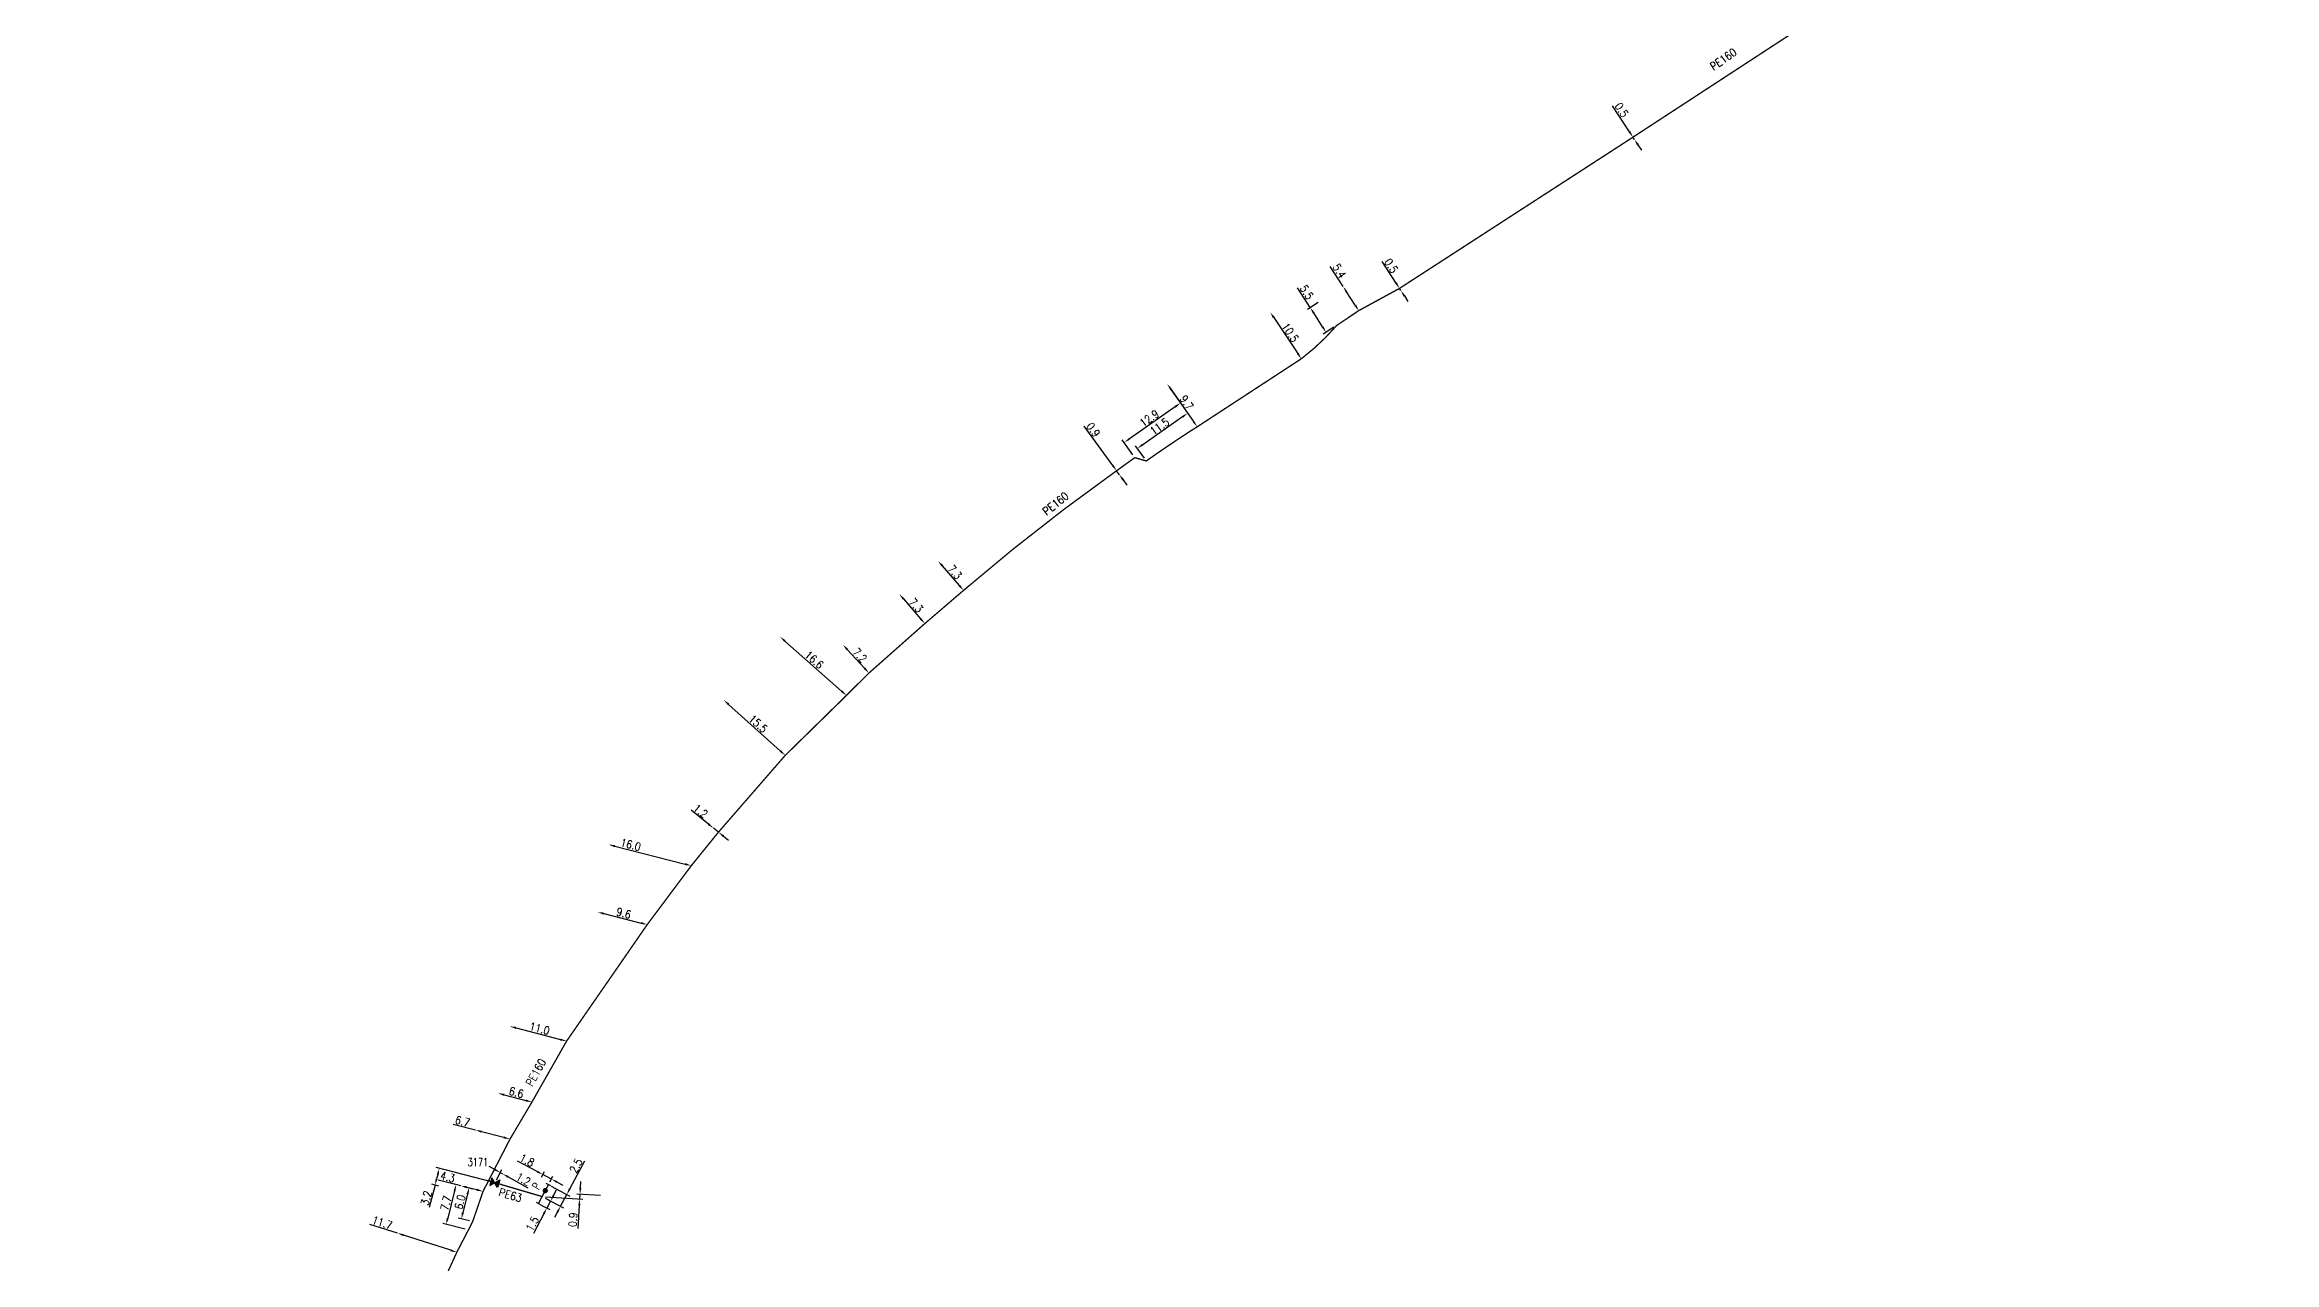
# Model space of a CAD drawing. Header units: millimetres. Extents: x 105164 to 106000, y 138000 to 138912.
# Drawn here: x 105164.3 to 105582.2, y 138230 to 138458.4 of the extents above; entities that cross this region are included whole.
import ezdxf
from ezdxf.enums import TextEntityAlignment as Align

# ---------------------------------------------------------------- set-up
doc = ezdxf.new("R2010")
doc.units = ezdxf.units.MM
doc.layers.get('0').update_dxf_attribs({"linetype": 'CONTINUOUS'})
doc.layers.get('DEFPOINTS').update_dxf_attribs({"linetype": 'CONTINUOUS'})
for name, color, linetype in [('G_120', 4, 'CONTINUOUS'), ('G_300', 7, 'CONTINUOUS'), ('G_340', 7, 'CONTINUOUS')]:
    doc.layers.add(name, color=color, linetype=linetype)
doc.styles.add('G_ROMANS', font='ROMANS.SHX', dxfattribs={"width": 0.75})
doc.styles.get("Standard").update_dxf_attribs({"font": 'romans.shx', "width": 0.85})
doc.linetypes.add('G_TYPB_PE', pattern='A,5,-0.3,["o",Standard,S=1.5,R=0,X=0,Y=-0.5],-1.65', length=6.95)
doc.dimstyles.get("Standard").update_dxf_attribs({"dimtxt": 1.5, "dimasz": 1.2, "dimexe": 0.625, "dimexo": 0.625, "dimgap": 0.25, "dimtad": 1, "dimdec": 1, "dimzin": 0, "dimdsep": 46, "dimtxsty": 'Standard', "dimcen": -0.5, "dimadec": 0, "dimazin": 0, "dimtfac": 1, "dimtdec": 1, "dimtmove": 0, "dimatfit": 3, "dimfxl": 1, "dimtolj": 1, "dimtzin": 0, "dimarcsym": 0})

# ---------------------------------------------------------------- blocks, each defined once
blk = doc.blocks.new('*D42')
at = {"layer": 'DEFPOINTS', "color": 0, "linetype": 'Continuous'}
for p in [(105230.37, 138235.49), (105241.51, 138231.91), (105241.51, 138231.91)]:
    blk.add_point(p, dxfattribs=at)
at = {"layer": 'G_120', "color": 0, "linetype": 'Continuous', "lineweight": -2}
for p, q in [((105230.37, 138235.49), (105225.23, 138237.15)), ((105240.37, 138232.28), (105231.51, 138235.13))]:
    blk.add_line(p, q, dxfattribs=at)
at = {"layer": 'G_120', "color": 0, "linetype": 'Continuous'}
for points in [[(105231.57, 138235.32), (105231.45, 138234.94), (105230.37, 138235.49)], [(105240.43, 138232.47), (105240.3, 138232.09), (105241.51, 138231.91)]]:
    blk.add_solid(points, dxfattribs=at)
at = {"layer": 'G_120', "color": 0, "linetype": 'Continuous', "insert": (105227.53, 138237.46), "char_height": 1.5, "attachment_point": 5, "rotation": 342.1603}
blk.add_mtext('\\A1;11.7', dxfattribs=at)
blk = doc.blocks.new('*D43')
at = {"layer": 'DEFPOINTS', "color": 0, "linetype": 'Continuous'}
for p in [(105238.23, 138247.62), (105238.78, 138244.18), (105248.62, 138244.97)]:
    blk.add_point(p, dxfattribs=at)
at = {"layer": 'G_300', "color": 0, "linetype": 'Continuous', "lineweight": -2}
for p, q in [((105248.02, 138245.13), (105237.62, 138247.78)), ((105237.93, 138246.46), (105237.73, 138245.69)), ((105237.43, 138244.52), (105236.35, 138240.29)), ((105238.17, 138244.34), (105236.83, 138244.68))]:
    blk.add_line(p, q, dxfattribs=at)
at = {"layer": 'G_300', "color": 0, "linetype": 'Continuous'}
for points in [[(105237.54, 138245.74), (105237.92, 138245.64), (105237.43, 138244.52)], [(105237.73, 138246.51), (105238.12, 138246.41), (105238.23, 138247.62)]]:
    blk.add_solid(points, dxfattribs=at)
at = {"layer": 'G_300', "color": 0, "linetype": 'Continuous', "insert": (105235.78, 138242.07), "char_height": 1.5, "attachment_point": 5, "rotation": 75.6925}
blk.add_mtext('\\A1;3.2', dxfattribs=at)
blk = doc.blocks.new('*D44')
at = {"layer": 'DEFPOINTS', "color": 0, "linetype": 'Continuous'}
for p in [(105242.26, 138244.38), (105242.36, 138238.17), (105244.48, 138237.64)]:
    blk.add_point(p, dxfattribs=at)
at = {"layer": 'G_120', "color": 0, "linetype": 'Continuous', "lineweight": -2}
for p, q in [((105243.53, 138242.83), (105242.65, 138239.34)), ((105242.87, 138244.23), (105244.43, 138243.84)), ((105243.87, 138237.79), (105241.75, 138238.33))]:
    blk.add_line(p, q, dxfattribs=at)
at = {"layer": 'G_120', "color": 0, "linetype": 'Continuous'}
for points in [[(105243.34, 138242.88), (105243.73, 138242.78), (105243.82, 138243.99)], [(105242.46, 138239.39), (105242.85, 138239.29), (105242.36, 138238.17)]]:
    blk.add_solid(points, dxfattribs=at)
at = {"layer": 'G_120', "color": 0, "linetype": 'Continuous', "insert": (105242.12, 138241.33), "char_height": 1.5, "attachment_point": 5, "rotation": 75.866}
blk.add_mtext('\\A1;6.0', dxfattribs=at)
blk = doc.blocks.new('*D45')
at = {"layer": 'DEFPOINTS', "color": 0, "linetype": 'Continuous'}
for p in [(105242.26, 138244.38), (105246.43, 138243.33), (105246.43, 138243.33)]:
    blk.add_point(p, dxfattribs=at)
at = {"layer": 'G_120', "color": 0, "linetype": 'Continuous', "lineweight": -2}
for p, q in [((105242.26, 138244.38), (105238.02, 138245.45)), ((105245.27, 138243.63), (105243.42, 138244.09)), ((105246.58, 138243.94), (105246.58, 138243.94))]:
    blk.add_line(p, q, dxfattribs=at)
at = {"layer": 'G_120', "color": 0, "linetype": 'Continuous'}
for points in [[(105243.47, 138244.29), (105243.38, 138243.9), (105242.26, 138244.38)], [(105245.32, 138243.82), (105245.22, 138243.43), (105246.43, 138243.33)]]:
    blk.add_solid(points, dxfattribs=at)
at = {"layer": 'G_120', "color": 0, "linetype": 'Continuous', "insert": (105239.8, 138246.03), "char_height": 1.5, "attachment_point": 5, "rotation": 345.866}
blk.add_mtext('\\A1;4.3', dxfattribs=at)
blk = doc.blocks.new('*D46')
at = {"layer": 'DEFPOINTS', "color": 0, "linetype": 'Continuous'}
for p in [(105245, 138254.82), (105251.49, 138253.15), (105251.49, 138253.15)]:
    blk.add_point(p, dxfattribs=at)
at = {"layer": 'G_120', "color": 0, "linetype": 'Continuous', "lineweight": -2}
for p, q in [((105245, 138254.82), (105240.83, 138255.9)), ((105250.33, 138253.45), (105246.17, 138254.52))]:
    blk.add_line(p, q, dxfattribs=at)
at = {"layer": 'G_120', "color": 0, "linetype": 'Continuous'}
for points in [[(105246.22, 138254.72), (105246.12, 138254.33), (105245, 138254.82)], [(105250.38, 138253.64), (105250.28, 138253.25), (105251.49, 138253.15)]]:
    blk.add_solid(points, dxfattribs=at)
at = {"layer": 'G_120', "color": 0, "linetype": 'Continuous', "insert": (105242.59, 138256.48), "char_height": 1.5, "attachment_point": 5, "rotation": 345.5298}
blk.add_mtext('\\A1;6.7', dxfattribs=at)
blk = doc.blocks.new('*D47')
at = {"layer": 'DEFPOINTS', "color": 0, "linetype": 'Continuous'}
for p in [(105249.21, 138261.74), (105255.59, 138260.08), (105255.59, 138260.08)]:
    blk.add_point(p, dxfattribs=at)
at = {"layer": 'G_120', "color": 0, "linetype": 'Continuous', "lineweight": -2}
for p, q in [((105250.38, 138261.44), (105254.43, 138260.38)), ((105255.43, 138259.47), (105255.43, 138259.47))]:
    blk.add_line(p, q, dxfattribs=at)
at = {"layer": 'G_120', "color": 0, "linetype": 'Continuous'}
for points in [[(105250.43, 138261.63), (105250.32, 138261.25), (105249.21, 138261.74)], [(105254.48, 138260.57), (105254.38, 138260.19), (105255.59, 138260.08)]]:
    blk.add_solid(points, dxfattribs=at)
at = {"layer": 'G_120', "color": 0, "linetype": 'Continuous', "insert": (105252.66, 138261.88), "char_height": 1.5, "attachment_point": 5, "rotation": 345.3567}
blk.add_mtext('\\A1;6.6', dxfattribs=at)
blk = doc.blocks.new('*D48')
at = {"layer": 'DEFPOINTS', "color": 0, "linetype": 'Continuous'}
for p in [(105251.45, 138274.29), (105262.09, 138271.51), (105262.09, 138271.51)]:
    blk.add_point(p, dxfattribs=at)
at = {"layer": 'G_120', "color": 0, "linetype": 'Continuous', "lineweight": -2}
blk.add_line((105252.61, 138273.99), (105260.93, 138271.81), dxfattribs=at)
at = {"layer": 'G_120', "color": 0, "linetype": 'Continuous'}
for points in [[(105252.66, 138274.18), (105252.56, 138273.79), (105251.45, 138274.29)], [(105260.98, 138272), (105260.88, 138271.62), (105262.09, 138271.51)]]:
    blk.add_solid(points, dxfattribs=at)
at = {"layer": 'G_120', "color": 0, "linetype": 'Continuous', "insert": (105257.02, 138273.87), "char_height": 1.5, "attachment_point": 5, "rotation": 345.3341}
blk.add_mtext('\\A1;11.0', dxfattribs=at)
blk = doc.blocks.new('*D49')
at = {"layer": 'DEFPOINTS', "color": 0, "linetype": 'Continuous'}
for p in [(105267.9, 138295.71), (105277.21, 138293.37), (105277.21, 138293.37)]:
    blk.add_point(p, dxfattribs=at)
at = {"layer": 'G_120', "color": 0, "linetype": 'Continuous', "lineweight": -2}
blk.add_line((105269.07, 138295.42), (105276.05, 138293.66), dxfattribs=at)
at = {"layer": 'G_120', "color": 0, "linetype": 'Continuous'}
for points in [[(105269.11, 138295.61), (105269.02, 138295.23), (105267.9, 138295.71)], [(105276.09, 138293.86), (105276, 138293.47), (105277.21, 138293.37)]]:
    blk.add_solid(points, dxfattribs=at)
at = {"layer": 'G_120', "color": 0, "linetype": 'Continuous', "insert": (105272.8, 138295.51), "char_height": 1.5, "attachment_point": 5, "rotation": 345.8761}
blk.add_mtext('\\A1;9.6', dxfattribs=at)
blk = doc.blocks.new('*D50')
at = {"layer": 'DEFPOINTS', "color": 0, "linetype": 'Continuous'}
for p in [(105269.96, 138308.37), (105285.47, 138304.42), (105285.47, 138304.42)]:
    blk.add_point(p, dxfattribs=at)
at = {"layer": 'G_120', "color": 0, "linetype": 'Continuous', "lineweight": -2}
for p, q in [((105271.13, 138308.07), (105284.31, 138304.71)), ((105285.31, 138303.81), (105285.31, 138303.81))]:
    blk.add_line(p, q, dxfattribs=at)
at = {"layer": 'G_120', "color": 0, "linetype": 'Continuous'}
for points in [[(105271.18, 138308.27), (105271.08, 138307.88), (105269.96, 138308.37)], [(105284.35, 138304.91), (105284.26, 138304.52), (105285.47, 138304.42)]]:
    blk.add_solid(points, dxfattribs=at)
at = {"layer": 'G_120', "color": 0, "linetype": 'Continuous', "insert": (105274.11, 138308.34), "char_height": 1.5, "attachment_point": 5, "rotation": 345.7027}
blk.add_mtext('\\A1;16.0', dxfattribs=at)
blk = doc.blocks.new('*D51')
at = {"layer": 'DEFPOINTS', "color": 0, "linetype": 'Continuous'}
for p in [(105257.51, 138242.36), (105264.54, 138241.9), (105269.05, 138242.51)]:
    blk.add_point(p, dxfattribs=at)
at = {"layer": 'G_120', "color": 0, "linetype": 'Continuous', "lineweight": -2}
for p, q in [((105264.68, 138244), (105264.76, 138245.2)), ((105258.13, 138242.32), (105265.16, 138241.86)), ((105268.43, 138242.55), (105263.98, 138242.84)), ((105264.6, 138242.8), (105264.54, 138241.9)), ((105264.46, 138240.71), (105264.18, 138236.4))]:
    blk.add_line(p, q, dxfattribs=at)
at = {"layer": 'G_120', "color": 0, "linetype": 'Continuous'}
for points in [[(105264.26, 138240.72), (105264.66, 138240.69), (105264.54, 138241.9)], [(105264.48, 138244.01), (105264.88, 138243.99), (105264.6, 138242.8)]]:
    blk.add_solid(points, dxfattribs=at)
at = {"layer": 'G_120', "color": 0, "linetype": 'Continuous', "insert": (105263.28, 138238.02), "char_height": 1.5, "attachment_point": 5, "rotation": 86.2451}
blk.add_mtext('\\A1;0.9', dxfattribs=at)
blk = doc.blocks.new('*D52')
at = {"layer": 'DEFPOINTS', "color": 0, "linetype": 'Continuous'}
for p in [(105257.51, 138242.36), (105258.68, 138244.57), (105262.12, 138242.74)]:
    blk.add_point(p, dxfattribs=at)
at = {"layer": 'G_340', "color": 0, "linetype": 'Continuous', "lineweight": -2}
for p, q in [((105262.68, 138243.8), (105265.49, 138249.06)), ((105258.06, 138242.07), (105261.5, 138240.24)), ((105259.23, 138244.28), (105262.67, 138242.45)), ((105260.94, 138240.53), (105262.12, 138242.74)), ((105260.38, 138239.47), (105259.82, 138238.41))]:
    blk.add_line(p, q, dxfattribs=at)
at = {"layer": 'G_340', "color": 0, "linetype": 'Continuous'}
for points in [[(105262.51, 138243.89), (105262.86, 138243.7), (105262.12, 138242.74)], [(105260.2, 138239.57), (105260.56, 138239.38), (105260.94, 138240.53)]]:
    blk.add_solid(points, dxfattribs=at)
at = {"layer": 'G_340', "color": 0, "linetype": 'Continuous', "insert": (105263.86, 138248.13), "char_height": 1.5, "attachment_point": 5, "rotation": 61.9529}
blk.add_mtext('\\A1;2.5', dxfattribs=at)
blk = doc.blocks.new('*D53')
at = {"layer": 'DEFPOINTS', "color": 0, "linetype": 'Continuous'}
for p in [(105256.8, 138241.05), (105257.51, 138242.36), (105258.39, 138240.2)]:
    blk.add_point(p, dxfattribs=at)
at = {"layer": 'G_340', "color": 0, "linetype": 'Continuous', "lineweight": -2}
for p, q in [((105258.06, 138242.07), (105259.64, 138241.23)), ((105259.09, 138241.52), (105258.39, 138240.2)), ((105259.66, 138242.58), (105260.22, 138243.64)), ((105257.83, 138239.15), (105255.86, 138235.45)), ((105257.35, 138240.76), (105258.94, 138239.91))]:
    blk.add_line(p, q, dxfattribs=at)
at = {"layer": 'G_340', "color": 0, "linetype": 'Continuous'}
for points in [[(105259.48, 138242.67), (105259.83, 138242.49), (105259.09, 138241.52)], [(105257.65, 138239.24), (105258, 138239.05), (105258.39, 138240.2)]]:
    blk.add_solid(points, dxfattribs=at)
at = {"layer": 'G_340', "color": 0, "linetype": 'Continuous', "insert": (105255.68, 138237.24), "char_height": 1.5, "attachment_point": 5, "rotation": 61.9529}
blk.add_mtext('\\A1;1.5', dxfattribs=at)
blk = doc.blocks.new('*D54')
at = {"layer": 'DEFPOINTS', "color": 0, "linetype": 'Continuous'}
for p in [(105257.09, 138245.41), (105257.65, 138246.48), (105258.68, 138244.57)]:
    blk.add_point(p, dxfattribs=at)
at = {"layer": 'G_340', "color": 0, "linetype": 'Continuous', "lineweight": -2}
for p, q in [((105256.59, 138247.04), (105252.89, 138249)), ((105257.38, 138245.97), (105257.94, 138247.03)), ((105259.24, 138245.64), (105257.65, 138246.48)), ((105258.97, 138245.13), (105259.53, 138246.19)), ((105260.3, 138245.08), (105261.36, 138244.51))]:
    blk.add_line(p, q, dxfattribs=at)
at = {"layer": 'G_340', "color": 0, "linetype": 'Continuous'}
for points in [[(105256.68, 138247.22), (105256.49, 138246.86), (105257.65, 138246.48)], [(105260.39, 138245.25), (105260.21, 138244.9), (105259.24, 138245.64)]]:
    blk.add_solid(points, dxfattribs=at)
at = {"layer": 'G_340', "color": 0, "linetype": 'Continuous', "insert": (105254.67, 138249.18), "char_height": 1.5, "attachment_point": 5, "rotation": 332.1218}
blk.add_mtext('\\A1;1.8', dxfattribs=at)
blk = doc.blocks.new('G_340_07')
at = {"color": 0, "linetype": 'Continuous', "const_width": 0.5, "flags": 128}
blk.add_lwpolyline([(0, 0), (2.5, 0)], dxfattribs=at)
at = {"color": 0, "linetype": 'Continuous', "flags": 128}
blk.add_lwpolyline([(2.5, -1), (2.5, 1)], dxfattribs=at)
at = {"color": 0, "linetype": 'Continuous', "style": 'G_ROMANS', "width": 0.75, "flags": 3}
for tag, p in [('DEF_LEG', (0, 0)), ('DEF_COUP', (0, -2.5)), ('DEF_TYPE', (0, -5))]:
    blk.add_attdef(tag, text='', height=1.2, dxfattribs=at).set_placement(p, align=Align.MIDDLE)
blk = doc.blocks.new('G_300_12')
at = {"color": 0, "linetype": 'Continuous', "const_width": 0.497, "flags": 128}
blk.add_lwpolyline([(-0.25, 0, 1), (0.25, 0, 1)], format="xyb", close=True, dxfattribs=at)
at = {"color": 0, "linetype": 'Continuous', "style": 'G_ROMANS', "width": 0.75}
blk.add_text('P', height=1.5, dxfattribs=at).set_placement((0, 1.85), align=Align.MIDDLE)
at = {"color": 0, "linetype": 'Continuous', "style": 'G_ROMANS', "width": 0.75, "flags": 3}
for tag, p in [('DEF_COUP', (0, -7.5)), ('DEF_LEG', (0, -5)), ('DEF_TYPE', (0, -10))]:
    blk.add_attdef(tag, text='', height=1.2, dxfattribs=at).set_placement(p, align=Align.MIDDLE)
blk = doc.blocks.new('G_300_04')
at = {"linetype": 'Continuous'}
h = blk.add_hatch(color=0, dxfattribs=at)
h.paths.add_polyline_path([(-1, 1), (-1, -1), (0, 0)])
h.paths.add_polyline_path([(1, 1), (0, 0), (1, -1)])
at = {"color": 0, "linetype": 'Continuous', "flags": 128}
blk.add_lwpolyline([(-1, -1), (1, 1), (1, -1), (-1, 1)], close=True, dxfattribs=at)
at = {"color": 0, "linetype": 'Continuous', "style": 'G_ROMANS', "width": 0.75}
blk.add_attdef('NUM', text='', height=1.5, dxfattribs=at).set_placement((0, 2.1), align=Align.MIDDLE_CENTER)
at = {"color": 0, "linetype": 'Continuous', "style": 'G_ROMANS', "width": 0.75, "flags": 3}
for tag, p in [('DEF_LEG', (0, -5)), ('DEF_COUP', (0, -7.5)), ('DEF_TYPE', (0, -10))]:
    blk.add_attdef(tag, text='', height=1.2, dxfattribs=at).set_placement(p, align=Align.MIDDLE)
blk = doc.blocks.new('*D55')
at = {"layer": 'DEFPOINTS', "color": 0, "linetype": 'Continuous'}
for p in [(105289.62, 138311.45), (105290.55, 138310.7), (105290.55, 138310.7)]:
    blk.add_point(p, dxfattribs=at)
at = {"layer": 'G_120', "color": 0, "linetype": 'Continuous', "lineweight": -2}
for p, q in [((105288.68, 138312.2), (105285.41, 138314.82)), ((105290.55, 138310.7), (105289.62, 138311.45)), ((105291.49, 138309.95), (105292.43, 138309.2))]:
    blk.add_line(p, q, dxfattribs=at)
at = {"layer": 'G_120', "color": 0, "linetype": 'Continuous'}
for points in [[(105288.81, 138312.35), (105288.56, 138312.04), (105289.62, 138311.45)], [(105291.62, 138310.11), (105291.37, 138309.8), (105290.55, 138310.7)]]:
    blk.add_solid(points, dxfattribs=at)
at = {"layer": 'G_120', "color": 0, "linetype": 'Continuous', "insert": (105287.2, 138314.66), "char_height": 1.5, "attachment_point": 5, "rotation": 321.3432}
blk.add_mtext('\\A1;1.2', dxfattribs=at)
blk = doc.blocks.new('*D56')
at = {"layer": 'DEFPOINTS', "color": 0, "linetype": 'Continuous'}
for p in [(105291.55, 138335.48), (105303.07, 138325.1), (105303.07, 138325.1)]:
    blk.add_point(p, dxfattribs=at)
at = {"layer": 'G_120', "color": 0, "linetype": 'Continuous', "lineweight": -2}
for p, q in [((105291.97, 138335.94), (105291.97, 138335.94)), ((105292.44, 138334.67), (105302.17, 138325.91)), ((105303.48, 138325.57), (105303.48, 138325.57))]:
    blk.add_line(p, q, dxfattribs=at)
at = {"layer": 'G_120', "color": 0, "linetype": 'Continuous'}
for points in [[(105292.58, 138334.82), (105292.31, 138334.53), (105291.55, 138335.48)], [(105302.31, 138326.05), (105302.04, 138325.76), (105303.07, 138325.1)]]:
    blk.add_solid(points, dxfattribs=at)
at = {"layer": 'G_120', "color": 0, "linetype": 'Continuous', "insert": (105297.98, 138331.03), "char_height": 1.5, "attachment_point": 5, "rotation": 317.9804}
blk.add_mtext('\\A1;15.5', dxfattribs=at)
blk = doc.blocks.new('*D57')
at = {"layer": 'DEFPOINTS', "color": 0, "linetype": 'Continuous'}
for p in [(105302.11, 138347.34), (105314.54, 138336.33), (105314.54, 138336.33)]:
    blk.add_point(p, dxfattribs=at)
at = {"layer": 'G_120', "color": 0, "linetype": 'Continuous', "lineweight": -2}
blk.add_line((105303.01, 138346.54), (105313.64, 138337.13), dxfattribs=at)
at = {"layer": 'G_120', "color": 0, "linetype": 'Continuous'}
for points in [[(105303.14, 138346.69), (105302.88, 138346.39), (105302.11, 138347.34)], [(105313.78, 138337.28), (105313.51, 138336.98), (105314.54, 138336.33)]]:
    blk.add_solid(points, dxfattribs=at)
at = {"layer": 'G_120', "color": 0, "linetype": 'Continuous', "insert": (105308.5, 138343.02), "char_height": 1.5, "attachment_point": 5, "rotation": 318.4856}
blk.add_mtext('\\A1;16.6', dxfattribs=at)
blk = doc.blocks.new('*D58')
at = {"layer": 'DEFPOINTS', "color": 0, "linetype": 'Continuous'}
for p in [(105313.89, 138345.84), (105318.76, 138340.54), (105318.76, 138340.54)]:
    blk.add_point(p, dxfattribs=at)
at = {"layer": 'G_120', "color": 0, "linetype": 'Continuous', "lineweight": -2}
for p, q in [((105314.7, 138344.95), (105317.95, 138341.43)), ((105319.22, 138340.97), (105319.22, 138340.97))]:
    blk.add_line(p, q, dxfattribs=at)
at = {"layer": 'G_120', "color": 0, "linetype": 'Continuous'}
for points in [[(105314.85, 138345.09), (105314.55, 138344.82), (105313.89, 138345.84)], [(105318.1, 138341.56), (105317.8, 138341.29), (105318.76, 138340.54)]]:
    blk.add_solid(points, dxfattribs=at)
at = {"layer": 'G_120', "color": 0, "linetype": 'Continuous', "insert": (105317.06, 138343.87), "char_height": 1.5, "attachment_point": 5, "rotation": 312.6533}
blk.add_mtext('\\A1;7.2', dxfattribs=at)
blk = doc.blocks.new('*D59')
at = {"layer": 'DEFPOINTS', "color": 0, "linetype": 'Continuous'}
for p in [(105324.46, 138355.34), (105329.23, 138349.81), (105329.23, 138349.81)]:
    blk.add_point(p, dxfattribs=at)
at = {"layer": 'G_120', "color": 0, "linetype": 'Continuous', "lineweight": -2}
blk.add_line((105325.25, 138354.43), (105328.45, 138350.71), dxfattribs=at)
at = {"layer": 'G_120', "color": 0, "linetype": 'Continuous'}
for points in [[(105325.4, 138354.56), (105325.1, 138354.3), (105324.46, 138355.34)], [(105328.6, 138350.84), (105328.3, 138350.58), (105329.23, 138349.81)]]:
    blk.add_solid(points, dxfattribs=at)
at = {"layer": 'G_120', "color": 0, "linetype": 'Continuous', "insert": (105327.6, 138353.22), "char_height": 1.5, "attachment_point": 5, "rotation": 310.7467}
blk.add_mtext('\\A1;7.3', dxfattribs=at)
blk = doc.blocks.new('*D60')
at = {"layer": 'DEFPOINTS', "color": 0, "linetype": 'Continuous'}
for p in [(105331.72, 138361.57), (105336.48, 138356.03), (105336.49, 138356.04)]:
    blk.add_point(p, dxfattribs=at)
at = {"layer": 'G_120', "color": 0, "linetype": 'Continuous', "lineweight": -2}
for p, q in [((105332.51, 138360.66), (105335.7, 138356.95)), ((105336.95, 138356.44), (105336.96, 138356.45))]:
    blk.add_line(p, q, dxfattribs=at)
at = {"layer": 'G_120', "color": 0, "linetype": 'Continuous'}
for points in [[(105332.66, 138360.79), (105332.35, 138360.53), (105331.72, 138361.57)], [(105335.86, 138357.08), (105335.55, 138356.82), (105336.49, 138356.04)]]:
    blk.add_solid(points, dxfattribs=at)
at = {"layer": 'G_120', "color": 0, "linetype": 'Continuous', "insert": (105334.86, 138359.46), "char_height": 1.5, "attachment_point": 5, "rotation": 310.7476}
blk.add_mtext('\\A1;7.3', dxfattribs=at)
blk = doc.blocks.new('*D61')
at = {"layer": 'DEFPOINTS', "color": 0, "linetype": 'Continuous'}
for p in [(105365.17, 138378.47), (105365.17, 138378.47), (105365.7, 138377.74)]:
    blk.add_point(p, dxfattribs=at)
at = {"layer": 'G_120', "color": 0, "linetype": 'Continuous', "lineweight": -2}
for p, q in [((105364.46, 138379.44), (105359.09, 138386.83)), ((105365.7, 138377.74), (105365.17, 138378.47)), ((105366.4, 138376.77), (105367.11, 138375.8))]:
    blk.add_line(p, q, dxfattribs=at)
at = {"layer": 'G_120', "color": 0, "linetype": 'Continuous'}
for points in [[(105364.63, 138379.56), (105364.3, 138379.32), (105365.17, 138378.47)], [(105366.57, 138376.89), (105366.24, 138376.66), (105365.7, 138377.74)]]:
    blk.add_solid(points, dxfattribs=at)
at = {"layer": 'G_120', "color": 0, "linetype": 'Continuous', "insert": (105360.81, 138386.16), "char_height": 1.5, "attachment_point": 5, "rotation": 306.0274}
blk.add_mtext('\\A1;0.9', dxfattribs=at)
blk = doc.blocks.new('*D62')
at = {"layer": 'DEFPOINTS', "color": 0, "linetype": 'Continuous'}
for p in [(105374.71, 138394.67), (105380.28, 138386.73), (105380.28, 138386.73)]:
    blk.add_point(p, dxfattribs=at)
at = {"layer": 'G_120', "color": 0, "linetype": 'Continuous', "lineweight": -2}
blk.add_line((105375.4, 138393.68), (105379.59, 138387.71), dxfattribs=at)
at = {"layer": 'G_120', "color": 0, "linetype": 'Continuous'}
for points in [[(105375.56, 138393.8), (105375.23, 138393.57), (105374.71, 138394.67)], [(105379.75, 138387.83), (105379.43, 138387.6), (105380.28, 138386.73)]]:
    blk.add_solid(points, dxfattribs=at)
at = {"layer": 'G_120', "color": 0, "linetype": 'Continuous', "insert": (105378.31, 138391.27), "char_height": 1.5, "attachment_point": 5, "rotation": 305.0803}
blk.add_mtext('\\A1;9.7', dxfattribs=at)
blk = doc.blocks.new('*D63')
at = {"layer": 'DEFPOINTS', "color": 0, "linetype": 'Continuous'}
for p in [(105374.71, 138394.67), (105366.59, 138383.77), (105368.59, 138380.93)]:
    blk.add_point(p, dxfattribs=at)
at = {"layer": 'G_120', "color": 0, "linetype": 'Continuous', "lineweight": -2}
for p, q in [((105375.07, 138394.15), (105377.51, 138390.67)), ((105376.17, 138390.49), (105367.58, 138384.46)), ((105368.23, 138381.44), (105366.24, 138384.28))]:
    blk.add_line(p, q, dxfattribs=at)
at = {"layer": 'G_120', "color": 0, "linetype": 'Continuous'}
for points in [[(105376.05, 138390.66), (105376.28, 138390.33), (105377.15, 138391.18)], [(105367.46, 138384.62), (105367.69, 138384.3), (105366.59, 138383.77)]]:
    blk.add_solid(points, dxfattribs=at)
at = {"layer": 'G_120', "color": 0, "linetype": 'Continuous', "insert": (105371.3, 138388.3), "char_height": 1.5, "attachment_point": 5, "rotation": 35.0803}
blk.add_mtext('\\A1;12.9', dxfattribs=at)
blk = doc.blocks.new('*D64')
at = {"layer": 'DEFPOINTS', "color": 0, "linetype": 'Continuous'}
for p in [(105374.71, 138394.67), (105369.09, 138382.66), (105370.74, 138380.31)]:
    blk.add_point(p, dxfattribs=at)
at = {"layer": 'G_120', "color": 0, "linetype": 'Continuous', "lineweight": -2}
for p, q in [((105375.07, 138394.15), (105378.86, 138388.76)), ((105377.51, 138388.58), (105370.07, 138383.35)), ((105370.38, 138380.82), (105368.73, 138383.17))]:
    blk.add_line(p, q, dxfattribs=at)
at = {"layer": 'G_120', "color": 0, "linetype": 'Continuous'}
for points in [[(105377.4, 138388.74), (105377.63, 138388.42), (105378.5, 138389.27)], [(105369.95, 138383.51), (105370.18, 138383.19), (105369.09, 138382.66)]]:
    blk.add_solid(points, dxfattribs=at)
at = {"layer": 'G_120', "color": 0, "linetype": 'Continuous', "insert": (105373.22, 138386.78), "char_height": 1.5, "attachment_point": 5, "rotation": 35.0803}
blk.add_mtext('\\A1;11.5', dxfattribs=at)
blk = doc.blocks.new('*D65')
at = {"layer": 'DEFPOINTS', "color": 0, "linetype": 'Continuous'}
for p in [(105393.97, 138408.21), (105399.79, 138399.47), (105399.79, 138399.47)]:
    blk.add_point(p, dxfattribs=at)
at = {"layer": 'G_120', "color": 0, "linetype": 'Continuous', "lineweight": -2}
blk.add_line((105394.64, 138407.21), (105399.12, 138400.47), dxfattribs=at)
at = {"layer": 'G_120', "color": 0, "linetype": 'Continuous'}
for points in [[(105394.8, 138407.32), (105394.47, 138407.1), (105393.97, 138408.21)], [(105399.29, 138400.58), (105398.96, 138400.36), (105399.79, 138399.47)]]:
    blk.add_solid(points, dxfattribs=at)
at = {"layer": 'G_120', "color": 0, "linetype": 'Continuous', "insert": (105397.71, 138404.4), "char_height": 1.5, "attachment_point": 5, "rotation": 303.6397}
blk.add_mtext('\\A1;10.5', dxfattribs=at)
blk = doc.blocks.new('*D66')
at = {"layer": 'DEFPOINTS', "color": 0, "linetype": 'Continuous'}
for p in [(105461.96, 138441.03), (105461.96, 138441.03), (105462.23, 138440.62)]:
    blk.add_point(p, dxfattribs=at)
at = {"layer": 'G_120', "color": 0, "linetype": 'Continuous', "lineweight": -2}
for p, q in [((105461.31, 138442.04), (105458.14, 138446.92)), ((105462.23, 138440.62), (105461.96, 138441.03)), ((105462.89, 138439.61), (105463.54, 138438.6))]:
    blk.add_line(p, q, dxfattribs=at)
at = {"layer": 'G_120', "color": 0, "linetype": 'Continuous'}
for points in [[(105461.48, 138442.15), (105461.14, 138441.93), (105461.96, 138441.03)], [(105463.06, 138439.72), (105462.72, 138439.5), (105462.23, 138440.62)]]:
    blk.add_solid(points, dxfattribs=at)
at = {"layer": 'G_120', "color": 0, "linetype": 'Continuous', "insert": (105459.84, 138446.13), "char_height": 1.5, "attachment_point": 5, "rotation": 303.0146}
blk.add_mtext('\\A1;0.5', dxfattribs=at)
blk = doc.blocks.new('*D68')
at = {"layer": 'DEFPOINTS', "color": 0, "linetype": 'Continuous'}
for p in [(105418.2, 138412.67), (105418.2, 138412.67), (105418.47, 138412.26)]:
    blk.add_point(p, dxfattribs=at)
at = {"layer": 'G_120', "color": 0, "linetype": 'Continuous', "lineweight": -2}
for p, q in [((105417.55, 138413.68), (105414.94, 138417.71)), ((105418.47, 138412.26), (105418.2, 138412.67)), ((105419.12, 138411.25), (105419.77, 138410.24))]:
    blk.add_line(p, q, dxfattribs=at)
at = {"layer": 'G_120', "color": 0, "linetype": 'Continuous'}
for points in [[(105417.72, 138413.79), (105417.38, 138413.57), (105418.2, 138412.67)], [(105419.29, 138411.36), (105418.95, 138411.14), (105418.47, 138412.26)]]:
    blk.add_solid(points, dxfattribs=at)
at = {"layer": 'G_120', "color": 0, "linetype": 'Continuous', "insert": (105416.64, 138416.92), "char_height": 1.5, "attachment_point": 5, "rotation": 302.9028}
blk.add_mtext('\\A1;0.5', dxfattribs=at)
blk = doc.blocks.new('*D69')
at = {"layer": 'DEFPOINTS', "color": 0, "linetype": 'Continuous'}
for p in [(105407.63, 138413.03), (105410.56, 138408.5), (105410.56, 138408.5)]:
    blk.add_point(p, dxfattribs=at)
at = {"layer": 'G_120', "color": 0, "linetype": 'Continuous', "lineweight": -2}
for p, q in [((105407.63, 138413.03), (105405.23, 138416.76)), ((105409.91, 138409.51), (105408.28, 138412.03))]:
    blk.add_line(p, q, dxfattribs=at)
at = {"layer": 'G_120', "color": 0, "linetype": 'Continuous'}
for points in [[(105408.45, 138412.13), (105408.12, 138411.92), (105407.63, 138413.03)], [(105410.08, 138409.62), (105409.74, 138409.4), (105410.56, 138408.5)]]:
    blk.add_solid(points, dxfattribs=at)
at = {"layer": 'G_120', "color": 0, "linetype": 'Continuous', "insert": (105406.94, 138415.94), "char_height": 1.5, "attachment_point": 5, "rotation": 302.8848}
blk.add_mtext('\\A1;5.4', dxfattribs=at)
blk = doc.blocks.new('*D70')
at = {"layer": 'DEFPOINTS', "color": 0, "linetype": 'Continuous'}
for p in [(105403.46, 138410.35), (105404.44, 138404.44), (105406.43, 138405.72)]:
    blk.add_point(p, dxfattribs=at)
at = {"layer": 'G_120', "color": 0, "linetype": 'Continuous', "lineweight": -2}
for p, q in [((105401.47, 138409.08), (105399.11, 138412.76)), ((105402.94, 138410.02), (105400.95, 138408.74)), ((105403.79, 138405.45), (105402.12, 138408.07)), ((105405.91, 138405.38), (105403.91, 138404.11))]:
    blk.add_line(p, q, dxfattribs=at)
at = {"layer": 'G_120', "color": 0, "linetype": 'Continuous'}
for points in [[(105402.29, 138408.17), (105401.95, 138407.96), (105401.47, 138409.08)], [(105403.96, 138405.56), (105403.62, 138405.34), (105404.44, 138404.44)]]:
    blk.add_solid(points, dxfattribs=at)
at = {"layer": 'G_120', "color": 0, "linetype": 'Continuous', "insert": (105400.81, 138411.96), "char_height": 1.5, "attachment_point": 5, "rotation": 302.6518}
blk.add_mtext('\\A1;5.5', dxfattribs=at)
blk = doc.blocks.new('*D28')
at = {"layer": 'DEFPOINTS', "color": 0, "linetype": 'Continuous'}
for p in [(105249.66, 138246.86), (105250.1, 138246.62), (105248.62, 138244.97)]:
    blk.add_point(p, dxfattribs=at)
at = {"layer": 'G_300', "color": 0, "linetype": 'Continuous', "lineweight": -2}
for p, q in [((105248.61, 138247.44), (105247.56, 138248.01)), ((105248.93, 138245.52), (105249.96, 138247.41)), ((105249.66, 138246.86), (105250.1, 138246.62)), ((105251.15, 138246.04), (105254.82, 138244.02))]:
    blk.add_line(p, q, dxfattribs=at)
at = {"layer": 'G_300', "color": 0, "linetype": 'Continuous'}
for points in [[(105248.71, 138247.61), (105248.51, 138247.26), (105249.66, 138246.86)], [(105251.24, 138246.22), (105251.05, 138245.86), (105250.1, 138246.62)]]:
    blk.add_solid(points, dxfattribs=at)
at = {"layer": 'G_300', "color": 0, "linetype": 'Continuous', "insert": (105253.99, 138245.62), "char_height": 1.5, "attachment_point": 5, "rotation": 331.1857}
blk.add_mtext('\\A1;1.2', dxfattribs=at)
blk = doc.blocks.new('*D101')
at = {"layer": 'DEFPOINTS', "color": 0, "linetype": 'Continuous'}
for p in [(105242.26, 138244.38), (105239.51, 138237.14), (105243.68, 138236.09)]:
    blk.add_point(p, dxfattribs=at)
at = {"layer": 'G_120', "color": 0, "linetype": 'Continuous', "lineweight": -2}
for p, q in [((105241.1, 138243.44), (105239.8, 138238.3)), ((105241.65, 138244.54), (105240.78, 138244.76)), ((105243.07, 138236.24), (105238.9, 138237.29))]:
    blk.add_line(p, q, dxfattribs=at)
at = {"layer": 'G_120', "color": 0, "linetype": 'Continuous'}
for points in [[(105240.9, 138243.49), (105241.29, 138243.39), (105241.39, 138244.6)], [(105239.61, 138238.35), (105240, 138238.25), (105239.51, 138237.14)]]:
    blk.add_solid(points, dxfattribs=at)
at = {"layer": 'G_120', "color": 0, "linetype": 'Continuous', "insert": (105239.48, 138241.12), "char_height": 1.5, "attachment_point": 5, "rotation": 75.866}
blk.add_mtext('\\A1;7.7', dxfattribs=at)

msp = doc.modelspace()

# ---------------------------------------------------------------- linework, layer by layer
at = {"layer": 'G_120', "linetype": 'G_TYPB_PE', "const_width": 0.25, "flags": 128}
msp.add_lwpolyline([(106000, 138904.48), (105997.43, 138902.59), (105989.2, 138896.37), (105981.95, 138891.13), (105979.3, 138889.17), (105974.18, 138885.53), (105955.3, 138869.52), (105947.76, 138863.77), (105942.25, 138859.5), (105942, 138859.35), (105941.64, 138858.68), (105926.89, 138830.79), (105923.21, 138825.82), (105923.59, 138825.51), (105922.52, 138824.09), (105920.33, 138821.19), (105909.75, 138806.97), (105907.8, 138803.52), (105906.07, 138803.12), (105894.3, 138787.81), (105884.67, 138776.71), (105876.68, 138768.14), (105863.54, 138754), (105857.02, 138748.11), (105848.35, 138738.54), (105845.12, 138735.24), (105839.27, 138728.34), (105829.39, 138719.16), (105817.7, 138709.31), (105811.53, 138703.71), (105803.48, 138696.89), (105793.37, 138687.89), (105785.53, 138681.09), (105777.32, 138673.8), (105760.04, 138659.07), (105743.49, 138644.71), (105734.08, 138636.98), (105708.67, 138615.12), (105698.39, 138606.13), (105683.9, 138594.56), (105673.72, 138586.58), (105646.84, 138565.71), (105618.78, 138544.92), (105582.79, 138519.37), (105573.54, 138513.28), (105557.13, 138502.99), (105525.48, 138482.42), (105493.63, 138461.72), (105461.96, 138441.03), (105418.2, 138412.67), (105410.56, 138408.5), (105406.43, 138405.72, -0.052888), (105399.79, 138399.47), (105380.29, 138386.72), (105379.77, 138386.38), (105379.64, 138386.31), (105379.52, 138386.23), (105379.39, 138386.15), (105379.27, 138386.07), (105379.24, 138386.06), (105378.6, 138385.65), (105377.98, 138385.23), (105377.35, 138384.82), (105376.72, 138384.41), (105376.1, 138383.99), (105375.48, 138383.57), (105374.85, 138383.15), (105374.24, 138382.73), (105373.61, 138382.31), (105372.99, 138381.88), (105372.38, 138381.46), (105371.76, 138381.02), (105371.15, 138380.6), (105370.74, 138380.31), (105368.59, 138380.93), (105365.17, 138378.47, 0.023096), (105336.48, 138356.03), (105329.23, 138349.81), (105318.76, 138340.54), (105314.54, 138336.33), (105303.07, 138325.1), (105290.55, 138310.7), (105285.47, 138304.42), (105277.21, 138293.37), (105262.09, 138271.51), (105255.59, 138260.08), (105251.49, 138253.15), (105248.57, 138247.48), (105246.43, 138243.33), (105244.48, 138237.64), (105243.68, 138236.09), (105241.51, 138231.91), (105229.63, 138205.89), (105219.45, 138175.76), (105207.1, 138136.42), (105207.1, 138136.42), (105206.73, 138134.33), (105206.19, 138131.2), (105198.15, 138103.43), (105193.45, 138085.14), (105188.92, 138070.63), (105187.01, 138068.8), (105184.97, 138063.05), (105176.87, 138040.22), (105174.95, 138035.45), (105174.09, 138030.87), (105164.38, 138000)], format="xyb", dxfattribs=at)
for points in [[(105247.91, 138245.19), (105247.45, 138245.32)], [(105257.51, 138242.36), (105249.34, 138244.76)], [(105257.39, 138242.15), (105257.51, 138242.36), (105257.72, 138242.77), (105258.09, 138243.47)]]:
    msp.add_lwpolyline(points, dxfattribs=at)

# ---------------------------------------------------------------- block references
at = {"layer": 'G_300'}
ref = msp.add_blockref('G_300_04', (105248.62, 138244.97), dxfattribs=dict(at, xscale=0.75, yscale=0.75, zscale=0.75, rotation=343.887098340693))
ref.add_attrib('NUM', '3171', dxfattribs={"layer": '0', "color": 0, "linetype": 'Continuous', "height": 1.5, "style": 'G_ROMANS', "width": 0.75}).set_placement((105245.47, 138248.83), align=Align.MIDDLE_CENTER)
at = {"layer": 'G_300', "rotation": 62.10272896749193}
msp.add_blockref('G_300_12', (105258.09, 138243.47), dxfattribs=at)
at = {"layer": 'G_340', "yscale": 0.5, "zscale": 0.5}
for p, xscale, rotation in [((105257.39, 138242.15), 0.4999999999863094, 241.7751897554211), ((105258.09, 138243.47), 0.4999999999992249, 62.10272896749193)]:
    msp.add_blockref('G_340_07', p, dxfattribs=dict(at, xscale=xscale, rotation=rotation))

# ---------------------------------------------------------------- texts
at = {"layer": 'G_120', "linetype": 'Continuous', "width": 0.85}
for s, rotation, p in [('PE160', 35.0068, (105477.09, 138453.47)), ('PE160', 38.5222, (105352.08, 138370.04)), ('PE160', 61.1992, (105255.66, 138262.88)), ('PE63', 343.626, (105249.26, 138242.53))]:
    msp.add_text(s, height=1.5, rotation=rotation, dxfattribs=at).set_placement(p)

# ---------------------------------------------------------------- dimensions: what is measured, and where the dimension line sits
at = {"layer": 'G_120', "linetype": 'Continuous'}
for base, p1, p2, angle, picture, middle in [((105461.96, 138441.03), (105462.23, 138440.62), (105461.96, 138441.03), 303.0146, '*D66', (105459, 138445.59)), ((105410.56, 138408.5), (105407.63, 138413.03), (105410.56, 138408.5), 302.8848, '*D69', (105406.1, 138415.4)), ((105418.2, 138412.67), (105418.47, 138412.26), (105418.2, 138412.67), 302.9028, '*D68', (105415.8, 138416.38)), ((105404.44, 138404.44), (105403.46, 138410.35), (105406.43, 138405.72), 122.6518, '*D70', (105399.97, 138411.42)), ((105399.79, 138399.47), (105393.97, 138408.21), (105399.79, 138399.47), 303.6397, '*D65', (105396.88, 138403.84)), ((105366.59, 138383.77), (105374.71, 138394.67), (105368.59, 138380.93), 35.0803, '*D63', (105371.87, 138387.48)), ((105369.09, 138382.66), (105374.71, 138394.67), (105370.74, 138380.31), 35.0803, '*D64', (105373.79, 138385.96)), ((105380.28, 138386.73), (105374.71, 138394.67), (105380.28, 138386.73), 305.0803, '*D62', (105377.49, 138390.7)), ((105365.17, 138378.47), (105365.7, 138377.74), (105365.17, 138378.47), 306.0274, '*D61', (105360, 138385.58)), ((105336.49, 138356.04), (105331.72, 138361.57), (105336.48, 138356.03), 310.7476, '*D60', (105334.1, 138358.81)), ((105329.23, 138349.81), (105324.46, 138355.34), (105329.23, 138349.81), 310.7467, '*D59', (105326.85, 138352.57)), ((105314.54, 138336.33), (105302.11, 138347.34), (105314.54, 138336.33), 318.4856, '*D57', (105307.84, 138342.27)), ((105318.76, 138340.54), (105313.89, 138345.84), (105318.76, 138340.54), 312.6533, '*D58', (105316.32, 138343.19)), ((105303.07, 138325.1), (105291.55, 138335.48), (105303.07, 138325.1), 317.9804, '*D56', (105297.31, 138330.29)), ((105290.55, 138310.7), (105289.62, 138311.45), (105290.55, 138310.7), 321.3432, '*D55', (105286.58, 138313.88)), ((105285.47, 138304.42), (105269.96, 138308.37), (105285.47, 138304.42), 345.7027, '*D50', (105273.86, 138307.37)), ((105277.21, 138293.37), (105267.9, 138295.71), (105277.21, 138293.37), 345.8761, '*D49', (105272.56, 138294.54)), ((105262.09, 138271.51), (105251.45, 138274.29), (105262.09, 138271.51), 345.3341, '*D48', (105256.77, 138272.9)), ((105255.59, 138260.08), (105249.21, 138261.74), (105255.59, 138260.08), 345.3567, '*D47', (105252.4, 138260.91)), ((105251.49, 138253.15), (105245, 138254.82), (105251.49, 138253.15), 345.5298, '*D46', (105242.34, 138255.51)), ((105246.43, 138243.33), (105242.26, 138244.38), (105246.43, 138243.33), 345.866, '*D45', (105239.56, 138245.06)), ((105264.54, 138241.9), (105269.05, 138242.51), (105257.51, 138242.36), 86.2451, '*D51', (105264.28, 138237.96)), ((105239.51, 138237.14), (105242.26, 138244.38), (105243.68, 138236.09), 255.866, '*D101', (105240.45, 138240.88)), ((105242.36, 138238.17), (105242.26, 138244.38), (105244.48, 138237.64), 75.866, '*D44', (105243.09, 138241.08)), ((105241.51, 138231.91), (105230.37, 138235.49), (105241.51, 138231.91), 342.1603, '*D42', (105227.23, 138236.51))]:
    dim = msp.add_linear_dim(base=base, p1=p1, p2=p2, angle=angle, dimstyle='Standard', dxfattribs=at)
    dim.commit()
    dim.dimension.update_dxf_attribs({"geometry": picture, "text_midpoint": middle, "dimtype": 160})
at = {"layer": 'G_300', "linetype": 'Continuous'}
dim = msp.add_linear_dim(base=(105238.23, 138247.62), p1=(105238.78, 138244.18), p2=(105248.62, 138244.97), angle=255.6925, dimstyle='Standard', dxfattribs=at)
dim.commit()
dim.dimension.update_dxf_attribs({"geometry": '*D43', "text_midpoint": (105236.75, 138241.82), "dimtype": 160})
dim = msp.add_linear_dim(base=(105249.66, 138246.86), p1=(105250.1, 138246.62), p2=(105248.62, 138244.97), angle=331.1857, text='1.2', dimstyle='Standard', dxfattribs=at)
dim.commit()
dim.dimension.update_dxf_attribs({"geometry": '*D28', "text_midpoint": (105253.51, 138244.74), "dimtype": 160})
at = {"layer": 'G_340', "linetype": 'Continuous'}
for base, p1, p2, angle, picture, middle in [((105257.65, 138246.48), (105258.68, 138244.57), (105257.09, 138245.41), 152.1218, '*D54', (105254.21, 138248.3)), ((105262.12, 138242.74), (105257.51, 138242.36), (105258.68, 138244.57), 61.9529, '*D52', (105264.74, 138247.66)), ((105258.39, 138240.2), (105257.51, 138242.36), (105256.8, 138241.05), 61.9529, '*D53', (105256.56, 138236.77))]:
    dim = msp.add_linear_dim(base=base, p1=p1, p2=p2, angle=angle, dimstyle='Standard', dxfattribs=at)
    dim.commit()
    dim.dimension.update_dxf_attribs({"geometry": picture, "text_midpoint": middle, "dimtype": 160})

doc.saveas('drawing.dxf')
